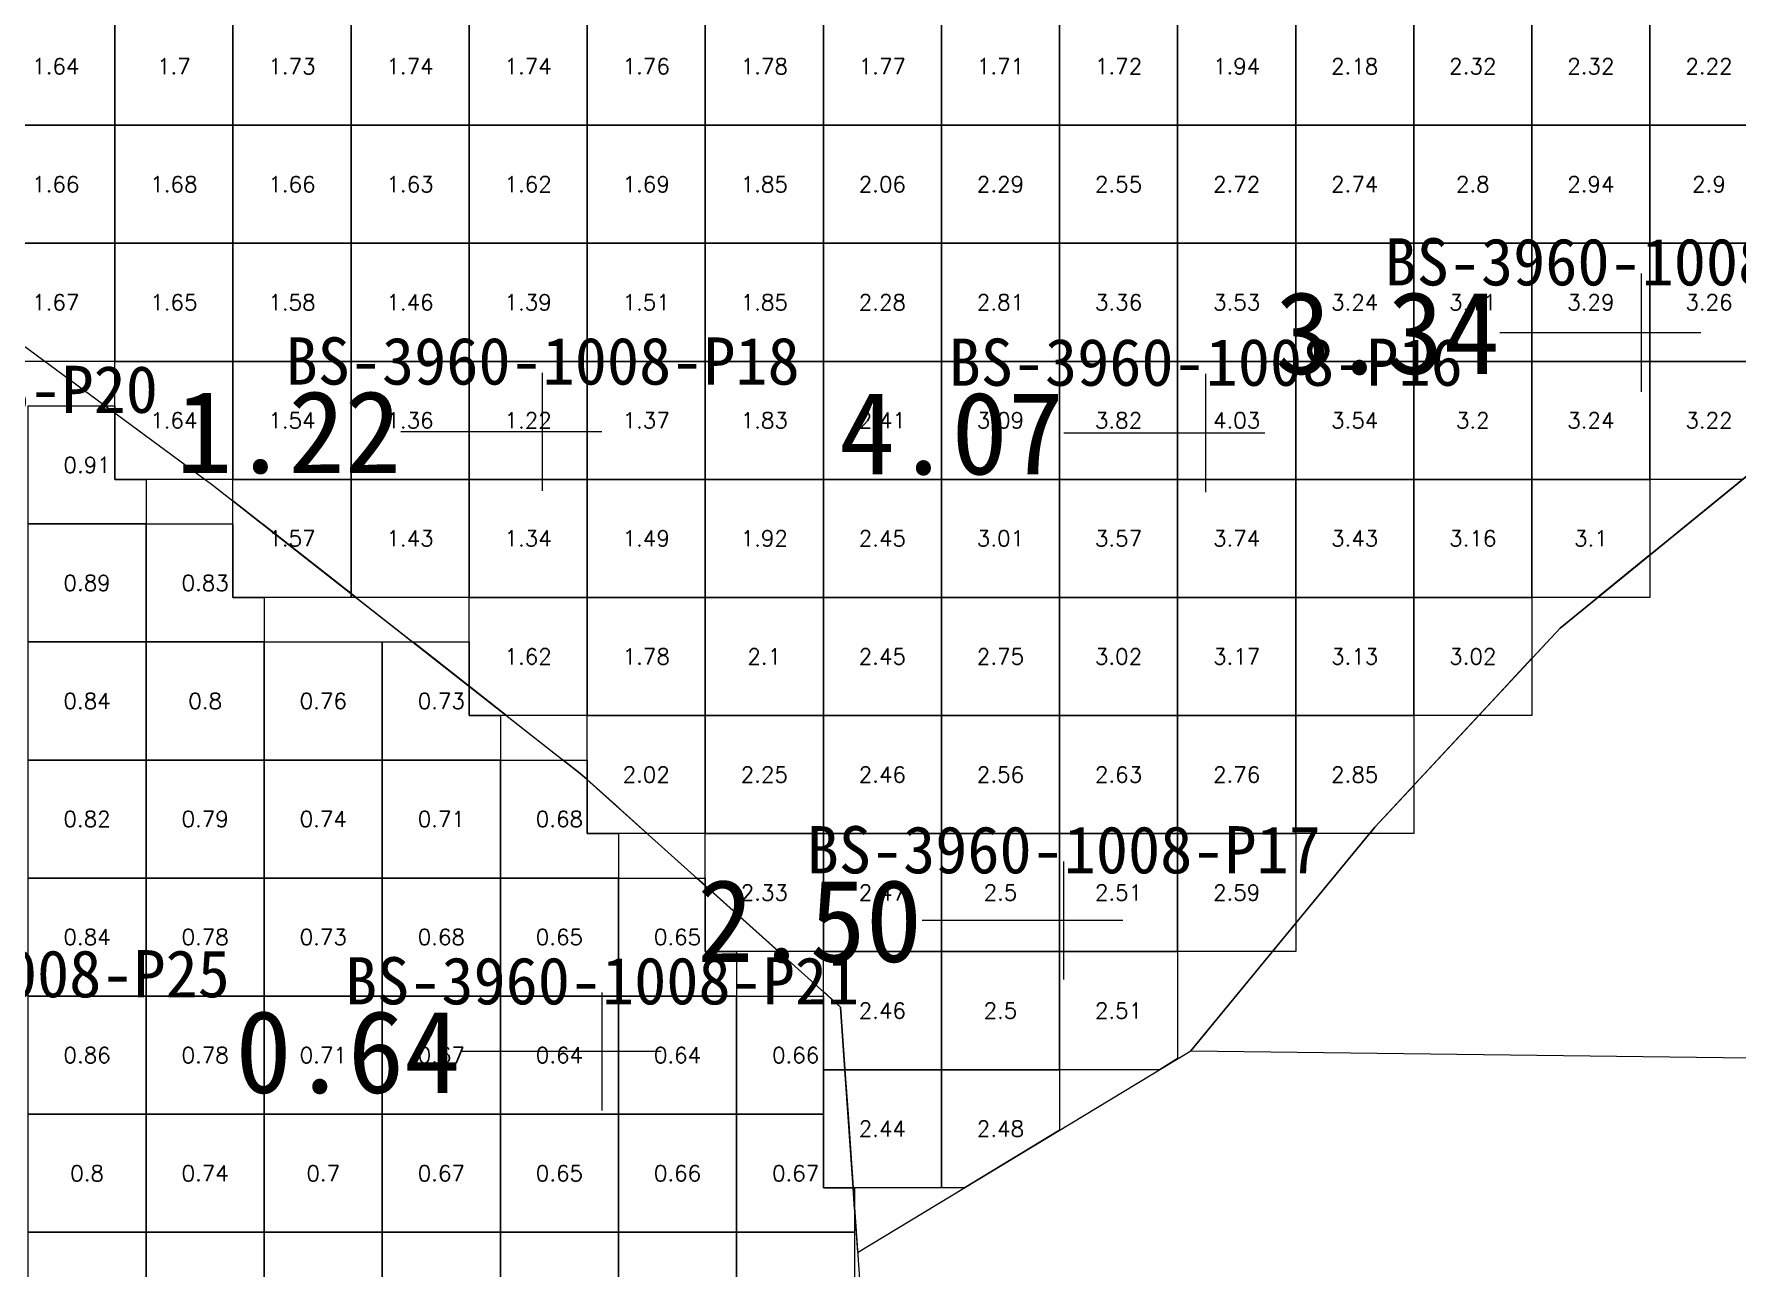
# Model space of a CAD drawing. Header units: inches. Extents: x 469883 to 470005, y 4349687 to 4349765.
# Drawn here: x 469936.66 to 469951.09, y 4349733.15 to 4349743.6 of the extents above; entities that cross this region are included whole.
import ezdxf
from ezdxf.enums import TextEntityAlignment as Align

# ---------------------------------------------------------------- set-up
doc = ezdxf.new("R2010")
doc.units = ezdxf.units.IN
doc.header["$MEASUREMENT"] = 0
for name, color, linetype, lineweight in [('点', 7, 'Continuous', 0), ('爆区方格网', 7, 'Continuous', 0), ('线条', 7, 'Continuous', 0), ('钻孔', 7, 'Continuous', 0)]:
    doc.layers.add(name, color=color, linetype=linetype, lineweight=lineweight)
doc.styles.add('3dmine_textStyle_1', font='txt.shx', dxfattribs={"height": 1, "bigfont": 'gbcbig.shx'})
doc.styles.add('3dmine_textStyle_2', font='simsunb.ttf', dxfattribs={"height": 1})

msp = doc.modelspace()

# ---------------------------------------------------------------- hatches: boundary and pattern name
at = {"layer": '钻孔', "linetype": 'Continuous', "lineweight": 0, "true_color": 0xff80ff, "extrusion": (0, 1, 0)}
for points in [[(-469951.279, 3950), (-469950.279, 3950), (-469950.279, 3961), (-469951.279, 3961)], [(-469947.587, 3950), (-469946.587, 3950), (-469946.587, 3961), (-469947.587, 3961)]]:
    msp.add_hatch(color=211, dxfattribs=at).paths.add_polyline_path(points, flags=0)
at = {"layer": '钻孔', "linetype": 'Continuous', "lineweight": 0, "true_color": 0x0000ff, "extrusion": (0, 1, 0)}
msp.add_hatch(color=5, dxfattribs=at).paths.add_polyline_path([(-469941.972, 3950), (-469940.972, 3950), (-469940.972, 3961), (-469941.972, 3961)], flags=0)
at = {"layer": '钻孔', "linetype": 'Continuous', "lineweight": 0, "true_color": 0xff0000, "extrusion": (0, 1, 0)}
msp.add_hatch(color=1, dxfattribs=at).paths.add_polyline_path([(-469946.385, 3950), (-469945.385, 3950), (-469945.385, 3961), (-469946.385, 3961)], flags=0)
at = {"layer": '钻孔', "linetype": 'Continuous', "lineweight": 0, "true_color": 0x00ffff, "extrusion": (0, 1, 0)}
for points in [[(-469937.146, 3950), (-469936.146, 3950), (-469936.146, 3961), (-469937.146, 3961)], [(-469942.475, 3950), (-469941.475, 3950), (-469941.475, 3961), (-469942.475, 3961)]]:
    msp.add_hatch(color=4, dxfattribs=at).paths.add_polyline_path(points, flags=0)

# ---------------------------------------------------------------- linework, layer by layer
at = {"color": 1, "linetype": 'Continuous', "lineweight": 0, "true_color": 0xff0000, "elevation": 2972.708}
msp.add_lwpolyline([(469952.467, 4349740.912), (469954.621, 4349743.373), (469953.291, 4349745.404), (469950.7, 4349748.17), (469947.409, 4349750.585), (469944.818, 4349753.387), (469942.087, 4349750.585), (469939.951, 4349747.995), (469934.244, 4349747.435), (469930.533, 4349744.038), (469935.185, 4349741.985), (469938.179, 4349739.779), (469941.291, 4349737.337), (469943.494, 4349735.358), (469943.639, 4349733.278), (469946.461, 4349734.988), (469948.02, 4349736.881), (469949.588, 4349738.568), (469952.467, 4349740.912)], dxfattribs=at)
at = {"color": 7, "linetype": 'Continuous', "lineweight": 0, "elevation": 2972.714}
msp.add_lwpolyline([(469946.461, 4349734.988), (469952.096, 4349734.915), (469955.298, 4349738.354), (469959.298, 4349742.659), (469960.418, 4349743.865), (469964.298, 4349745.795), (469964.697, 4349745.993), (469965.31, 4349746.298), (469960.7, 4349749.8), (469954.621, 4349743.373), (469952.467, 4349740.912), (469951.027, 4349739.74), (469949.588, 4349738.568), (469948.804, 4349737.725), (469948.02, 4349736.881), (469947.24, 4349735.935), (469946.461, 4349734.988), (469946.461, 4349734.988)], dxfattribs=at)
at = {"color": 4, "linetype": 'Continuous', "lineweight": 0, "true_color": 0x00ffff, "elevation": 1981.806}
msp.add_lwpolyline([(469920.345, 4349732.202), (469931.026, 4349732.621), (469932.336, 4349735.337), (469931.904, 4349740.189), (469930.533, 4349744.038), (469935.185, 4349741.985), (469938.179, 4349739.779), (469939.735, 4349738.558), (469941.291, 4349737.337), (469942.392, 4349736.348), (469943.494, 4349735.358), (469943.785, 4349731.198), (469944.115, 4349729.015), (469937.297, 4349720.036), (469934.883, 4349721.793), (469931.89, 4349722.618), (469929.472, 4349719.374), (469926.45, 4349717.862)], dxfattribs=at)
at = {"layer": '点', "color": 138, "linetype": 'Continuous', "lineweight": 0, "true_color": 0x004c4c, "elevation": 3961}
for points in [[(469950.279, 4349740.57), (469950.279, 4349741.57)], [(469950.779, 4349741.07), (469949.779, 4349741.07)], [(469940.972, 4349739.73), (469940.972, 4349740.73)], [(469946.587, 4349739.72), (469946.587, 4349740.72)], [(469941.472, 4349740.23), (469940.472, 4349740.23)], [(469947.087, 4349740.22), (469946.087, 4349740.22)], [(469945.385, 4349735.59), (469945.385, 4349736.59)], [(469945.885, 4349736.09), (469944.885, 4349736.09)], [(469941.475, 4349734.48), (469941.475, 4349735.48)], [(469941.975, 4349734.98), (469940.975, 4349734.98)]]:
    msp.add_lwpolyline(points, dxfattribs=at)
at = {"layer": '爆区方格网', "color": 1, "linetype": 'Continuous', "lineweight": 0, "true_color": 0xff0000, "elevation": 3961}
for points in [[(469937.349, 4349742.827), (469936.349, 4349742.827), (469936.349, 4349743.827), (469937.349, 4349743.827), (469937.349, 4349742.827)], [(469938.349, 4349742.827), (469937.349, 4349742.827), (469937.349, 4349743.827), (469938.349, 4349743.827), (469938.349, 4349742.827)], [(469939.349, 4349742.827), (469938.349, 4349742.827), (469938.349, 4349743.827), (469939.349, 4349743.827), (469939.349, 4349742.827)], [(469940.349, 4349742.827), (469939.349, 4349742.827), (469939.349, 4349743.827), (469940.349, 4349743.827), (469940.349, 4349742.827)], [(469941.349, 4349742.827), (469940.349, 4349742.827), (469940.349, 4349743.827), (469941.349, 4349743.827), (469941.349, 4349742.827)], [(469942.349, 4349742.827), (469941.349, 4349742.827), (469941.349, 4349743.827), (469942.349, 4349743.827), (469942.349, 4349742.827)], [(469943.349, 4349742.827), (469942.349, 4349742.827), (469942.349, 4349743.827), (469943.349, 4349743.827), (469943.349, 4349742.827)], [(469944.349, 4349742.827), (469943.349, 4349742.827), (469943.349, 4349743.827), (469944.349, 4349743.827), (469944.349, 4349742.827)], [(469945.349, 4349742.827), (469944.349, 4349742.827), (469944.349, 4349743.827), (469945.349, 4349743.827), (469945.349, 4349742.827)], [(469946.349, 4349742.827), (469945.349, 4349742.827), (469945.349, 4349743.827), (469946.349, 4349743.827), (469946.349, 4349742.827)], [(469947.349, 4349742.827), (469946.349, 4349742.827), (469946.349, 4349743.827), (469947.349, 4349743.827), (469947.349, 4349742.827)], [(469948.349, 4349742.827), (469947.349, 4349742.827), (469947.349, 4349743.827), (469948.349, 4349743.827), (469948.349, 4349742.827)], [(469949.349, 4349742.827), (469948.349, 4349742.827), (469948.349, 4349743.827), (469949.349, 4349743.827), (469949.349, 4349742.827)], [(469950.349, 4349742.827), (469949.349, 4349742.827), (469949.349, 4349743.827), (469950.349, 4349743.827), (469950.349, 4349742.827)], [(469951.349, 4349742.827), (469950.349, 4349742.827), (469950.349, 4349743.827), (469951.349, 4349743.827), (469951.349, 4349742.827)], [(469937.349, 4349741.827), (469936.349, 4349741.827), (469936.349, 4349742.827), (469937.349, 4349742.827), (469937.349, 4349741.827)], [(469938.349, 4349741.827), (469937.349, 4349741.827), (469937.349, 4349742.827), (469938.349, 4349742.827), (469938.349, 4349741.827)], [(469939.349, 4349741.827), (469938.349, 4349741.827), (469938.349, 4349742.827), (469939.349, 4349742.827), (469939.349, 4349741.827)], [(469940.349, 4349741.827), (469939.349, 4349741.827), (469939.349, 4349742.827), (469940.349, 4349742.827), (469940.349, 4349741.827)], [(469941.349, 4349741.827), (469940.349, 4349741.827), (469940.349, 4349742.827), (469941.349, 4349742.827), (469941.349, 4349741.827)], [(469942.349, 4349741.827), (469941.349, 4349741.827), (469941.349, 4349742.827), (469942.349, 4349742.827), (469942.349, 4349741.827)], [(469943.349, 4349741.827), (469942.349, 4349741.827), (469942.349, 4349742.827), (469943.349, 4349742.827), (469943.349, 4349741.827)], [(469944.349, 4349741.827), (469943.349, 4349741.827), (469943.349, 4349742.827), (469944.349, 4349742.827), (469944.349, 4349741.827)], [(469945.349, 4349741.827), (469944.349, 4349741.827), (469944.349, 4349742.827), (469945.349, 4349742.827), (469945.349, 4349741.827)], [(469946.349, 4349741.827), (469945.349, 4349741.827), (469945.349, 4349742.827), (469946.349, 4349742.827), (469946.349, 4349741.827)], [(469947.349, 4349741.827), (469946.349, 4349741.827), (469946.349, 4349742.827), (469947.349, 4349742.827), (469947.349, 4349741.827)], [(469948.349, 4349741.827), (469947.349, 4349741.827), (469947.349, 4349742.827), (469948.349, 4349742.827), (469948.349, 4349741.827)], [(469949.349, 4349741.827), (469948.349, 4349741.827), (469948.349, 4349742.827), (469949.349, 4349742.827), (469949.349, 4349741.827)], [(469950.349, 4349741.827), (469949.349, 4349741.827), (469949.349, 4349742.827), (469950.349, 4349742.827), (469950.349, 4349741.827)], [(469951.349, 4349741.827), (469950.349, 4349741.827), (469950.349, 4349742.827), (469951.349, 4349742.827), (469951.349, 4349741.827)], [(469937.349, 4349740.827), (469936.349, 4349740.827), (469936.349, 4349741.827), (469937.349, 4349741.827), (469937.349, 4349740.827)], [(469938.349, 4349740.827), (469937.349, 4349740.827), (469937.349, 4349741.827), (469938.349, 4349741.827), (469938.349, 4349740.827)], [(469939.349, 4349740.827), (469938.349, 4349740.827), (469938.349, 4349741.827), (469939.349, 4349741.827), (469939.349, 4349740.827)], [(469940.349, 4349740.827), (469939.349, 4349740.827), (469939.349, 4349741.827), (469940.349, 4349741.827), (469940.349, 4349740.827)], [(469941.349, 4349740.827), (469940.349, 4349740.827), (469940.349, 4349741.827), (469941.349, 4349741.827), (469941.349, 4349740.827)], [(469942.349, 4349740.827), (469941.349, 4349740.827), (469941.349, 4349741.827), (469942.349, 4349741.827), (469942.349, 4349740.827)], [(469943.349, 4349740.827), (469942.349, 4349740.827), (469942.349, 4349741.827), (469943.349, 4349741.827), (469943.349, 4349740.827)], [(469944.349, 4349740.827), (469943.349, 4349740.827), (469943.349, 4349741.827), (469944.349, 4349741.827), (469944.349, 4349740.827)], [(469945.349, 4349740.827), (469944.349, 4349740.827), (469944.349, 4349741.827), (469945.349, 4349741.827), (469945.349, 4349740.827)], [(469946.349, 4349740.827), (469945.349, 4349740.827), (469945.349, 4349741.827), (469946.349, 4349741.827), (469946.349, 4349740.827)], [(469947.349, 4349740.827), (469946.349, 4349740.827), (469946.349, 4349741.827), (469947.349, 4349741.827), (469947.349, 4349740.827)], [(469948.349, 4349740.827), (469947.349, 4349740.827), (469947.349, 4349741.827), (469948.349, 4349741.827), (469948.349, 4349740.827)], [(469949.349, 4349740.827), (469948.349, 4349740.827), (469948.349, 4349741.827), (469949.349, 4349741.827), (469949.349, 4349740.827)], [(469950.349, 4349740.827), (469949.349, 4349740.827), (469949.349, 4349741.827), (469950.349, 4349741.827), (469950.349, 4349740.827)], [(469951.349, 4349740.827), (469950.349, 4349740.827), (469950.349, 4349741.827), (469951.349, 4349741.827), (469951.349, 4349740.827)], [(469938.349, 4349739.827), (469937.349, 4349739.827), (469937.349, 4349740.827), (469938.349, 4349740.827), (469938.349, 4349739.827)], [(469939.349, 4349739.827), (469938.349, 4349739.827), (469938.349, 4349740.827), (469939.349, 4349740.827), (469939.349, 4349739.827)], [(469940.349, 4349739.827), (469939.349, 4349739.827), (469939.349, 4349740.827), (469940.349, 4349740.827), (469940.349, 4349739.827)], [(469941.349, 4349739.827), (469940.349, 4349739.827), (469940.349, 4349740.827), (469941.349, 4349740.827), (469941.349, 4349739.827)], [(469942.349, 4349739.827), (469941.349, 4349739.827), (469941.349, 4349740.827), (469942.349, 4349740.827), (469942.349, 4349739.827)], [(469943.349, 4349739.827), (469942.349, 4349739.827), (469942.349, 4349740.827), (469943.349, 4349740.827), (469943.349, 4349739.827)], [(469944.349, 4349739.827), (469943.349, 4349739.827), (469943.349, 4349740.827), (469944.349, 4349740.827), (469944.349, 4349739.827)], [(469945.349, 4349739.827), (469944.349, 4349739.827), (469944.349, 4349740.827), (469945.349, 4349740.827), (469945.349, 4349739.827)], [(469946.349, 4349739.827), (469945.349, 4349739.827), (469945.349, 4349740.827), (469946.349, 4349740.827), (469946.349, 4349739.827)], [(469947.349, 4349739.827), (469946.349, 4349739.827), (469946.349, 4349740.827), (469947.349, 4349740.827), (469947.349, 4349739.827)], [(469948.349, 4349739.827), (469947.349, 4349739.827), (469947.349, 4349740.827), (469948.349, 4349740.827), (469948.349, 4349739.827)], [(469949.349, 4349739.827), (469948.349, 4349739.827), (469948.349, 4349740.827), (469949.349, 4349740.827), (469949.349, 4349739.827)], [(469950.349, 4349739.827), (469949.349, 4349739.827), (469949.349, 4349740.827), (469950.349, 4349740.827), (469950.349, 4349739.827)], [(469951.349, 4349740.002), (469951.134, 4349739.827), (469950.349, 4349739.827), (469950.349, 4349740.827), (469951.349, 4349740.827), (469951.349, 4349740.002)], [(469939.349, 4349738.861), (469938.604, 4349739.446), (469938.61, 4349739.441), (469938.598, 4349739.45), (469938.598, 4349739.45), (469938.614, 4349739.438), (469938.61, 4349739.441), (469939.349, 4349738.861), (469939.349, 4349738.827), (469938.349, 4349738.827), (469938.349, 4349739.646), (469938.598, 4349739.45), (469938.598, 4349739.45), (469938.604, 4349739.446), (469938.598, 4349739.45), (469938.598, 4349739.45), (469938.349, 4349739.646), (469938.349, 4349739.827), (469939.349, 4349739.827), (469939.349, 4349738.861)], [(469940.349, 4349738.827), (469939.392, 4349738.827), (469939.349, 4349738.861), (469939.349, 4349739.827), (469940.349, 4349739.827), (469940.349, 4349738.827)], [(469941.349, 4349738.827), (469940.349, 4349738.827), (469940.349, 4349739.827), (469941.349, 4349739.827), (469941.349, 4349738.827)], [(469942.349, 4349738.827), (469941.349, 4349738.827), (469941.349, 4349739.827), (469942.349, 4349739.827), (469942.349, 4349738.827)], [(469943.349, 4349738.827), (469942.349, 4349738.827), (469942.349, 4349739.827), (469943.349, 4349739.827), (469943.349, 4349738.827)], [(469944.349, 4349738.827), (469943.349, 4349738.827), (469943.349, 4349739.827), (469944.349, 4349739.827), (469944.349, 4349738.827)], [(469945.349, 4349738.827), (469944.349, 4349738.827), (469944.349, 4349739.827), (469945.349, 4349739.827), (469945.349, 4349738.827)], [(469946.349, 4349738.827), (469945.349, 4349738.827), (469945.349, 4349739.827), (469946.349, 4349739.827), (469946.349, 4349738.827)], [(469947.349, 4349738.827), (469946.349, 4349738.827), (469946.349, 4349739.827), (469947.349, 4349739.827), (469947.349, 4349738.827)], [(469948.349, 4349738.827), (469947.349, 4349738.827), (469947.349, 4349739.827), (469948.349, 4349739.827), (469948.349, 4349738.827)], [(469949.349, 4349738.827), (469948.349, 4349738.827), (469948.349, 4349739.827), (469949.349, 4349739.827), (469949.349, 4349738.827)], [(469950.349, 4349739.188), (469949.906, 4349738.827), (469949.349, 4349738.827), (469949.349, 4349739.827), (469950.349, 4349739.827), (469950.349, 4349739.188)], [(469950.349, 4349738.827), (469949.906, 4349738.827), (469950.349, 4349739.188), (469950.349, 4349738.827)], [(469941.349, 4349737.827), (469940.666, 4349737.827), (469940.614, 4349737.868), (469940.614, 4349737.868), (469940.349, 4349738.076), (469940.349, 4349738.076), (469940.614, 4349737.868), (469940.614, 4349737.868), (469940.349, 4349738.076), (469940.349, 4349738.45), (469940.349, 4349738.827), (469941.349, 4349738.827), (469941.349, 4349737.827)], [(469942.349, 4349737.827), (469941.349, 4349737.827), (469941.349, 4349738.827), (469942.349, 4349738.827), (469942.349, 4349737.827)], [(469943.349, 4349737.827), (469942.349, 4349737.827), (469942.349, 4349738.827), (469943.349, 4349738.827), (469943.349, 4349737.827)], [(469944.349, 4349737.827), (469943.349, 4349737.827), (469943.349, 4349738.827), (469944.349, 4349738.827), (469944.349, 4349737.827)], [(469945.349, 4349737.827), (469944.349, 4349737.827), (469944.349, 4349738.827), (469945.349, 4349738.827), (469945.349, 4349737.827)], [(469946.349, 4349737.827), (469945.349, 4349737.827), (469945.349, 4349738.827), (469946.349, 4349738.827), (469946.349, 4349737.827)], [(469947.349, 4349737.827), (469946.349, 4349737.827), (469946.349, 4349738.827), (469947.349, 4349738.827), (469947.349, 4349737.827)], [(469948.349, 4349737.827), (469947.349, 4349737.827), (469947.349, 4349738.827), (469948.349, 4349738.827), (469948.349, 4349737.827)], [(469949.349, 4349738.312), (469948.899, 4349737.827), (469948.349, 4349737.827), (469948.349, 4349738.827), (469949.349, 4349738.827), (469949.349, 4349738.312)], [(469949.349, 4349737.827), (469948.899, 4349737.827), (469949.349, 4349738.312), (469949.349, 4349737.827)], [(469940.614, 4349737.868), (469940.614, 4349737.868), (469940.666, 4349737.827), (469940.349, 4349737.827), (469940.349, 4349738.076), (469940.614, 4349737.868)], [(469942.349, 4349736.827), (469941.858, 4349736.827), (469941.349, 4349737.284), (469941.349, 4349737.284), (469941.349, 4349737.45), (469941.349, 4349737.827), (469942.349, 4349737.827), (469942.349, 4349736.827)], [(469943.349, 4349736.827), (469942.349, 4349736.827), (469942.349, 4349737.827), (469943.349, 4349737.827), (469943.349, 4349736.827)], [(469944.349, 4349736.827), (469943.349, 4349736.827), (469943.349, 4349737.827), (469944.349, 4349737.827), (469944.349, 4349736.827)], [(469945.349, 4349736.827), (469944.349, 4349736.827), (469944.349, 4349737.827), (469945.349, 4349737.827), (469945.349, 4349736.827)], [(469946.349, 4349736.827), (469945.349, 4349736.827), (469945.349, 4349737.827), (469946.349, 4349737.827), (469946.349, 4349736.827)], [(469947.349, 4349736.827), (469946.349, 4349736.827), (469946.349, 4349737.827), (469947.349, 4349737.827), (469947.349, 4349736.827)], [(469948.349, 4349737.235), (469948.02, 4349736.881), (469948.349, 4349737.235), (469948.349, 4349736.827), (469947.976, 4349736.827), (469948.02, 4349736.881), (469948.02, 4349736.881), (469948.02, 4349736.881), (469947.976, 4349736.827), (469947.349, 4349736.827), (469947.349, 4349737.827), (469948.349, 4349737.827), (469948.349, 4349737.235)], [(469941.858, 4349736.827), (469941.349, 4349736.827), (469941.349, 4349737.284), (469941.858, 4349736.827)], [(469943.349, 4349735.827), (469942.972, 4349735.827), (469942.614, 4349736.149), (469942.614, 4349736.149), (469942.392, 4349736.348), (469942.392, 4349736.348), (469942.392, 4349736.348), (469942.614, 4349736.149), (469942.614, 4349736.149), (469942.972, 4349735.827), (469942.349, 4349735.827), (469942.349, 4349736.386), (469942.392, 4349736.348), (469942.349, 4349736.386), (469942.422, 4349736.321), (469942.349, 4349736.386), (469942.349, 4349736.45), (469942.349, 4349736.827), (469943.349, 4349736.827), (469943.349, 4349735.827)], [(469944.349, 4349735.827), (469943.349, 4349735.827), (469943.349, 4349736.827), (469944.349, 4349736.827), (469944.349, 4349735.827)], [(469945.349, 4349735.827), (469944.349, 4349735.827), (469944.349, 4349736.827), (469945.349, 4349736.827), (469945.349, 4349735.827)], [(469946.349, 4349735.827), (469945.349, 4349735.827), (469945.349, 4349736.827), (469946.349, 4349736.827), (469946.349, 4349735.827)], [(469947.349, 4349736.067), (469947.24, 4349735.935), (469947.152, 4349735.827), (469946.349, 4349735.827), (469946.349, 4349736.827), (469947.349, 4349736.827), (469947.349, 4349736.067)], [(469942.422, 4349736.321), (469942.614, 4349736.149), (469942.614, 4349736.149), (469942.422, 4349736.321)], [(469947.349, 4349735.827), (469947.152, 4349735.827), (469947.349, 4349736.067), (469947.349, 4349735.827)], [(469944.349, 4349734.827), (469943.531, 4349734.827), (469943.494, 4349735.358), (469943.494, 4349735.358), (469943.494, 4349735.358), (469943.531, 4349734.827), (469943.349, 4349734.827), (469943.349, 4349735.489), (469943.494, 4349735.358), (469943.349, 4349735.489), (469943.349, 4349735.827), (469944.349, 4349735.827), (469944.349, 4349734.827)], [(469945.349, 4349734.827), (469944.349, 4349734.827), (469944.349, 4349735.827), (469945.349, 4349735.827), (469945.349, 4349734.827)], [(469946.349, 4349734.921), (469946.195, 4349734.827), (469945.349, 4349734.827), (469945.349, 4349735.827), (469946.349, 4349735.827), (469946.349, 4349734.921)], [(469943.595, 4349733.914), (469943.558, 4349734.45), (469943.601, 4349733.827), (469943.349, 4349733.827), (469943.349, 4349734.45), (469943.349, 4349734.827), (469943.531, 4349734.827), (469943.595, 4349733.914)], [(469944.349, 4349733.827), (469943.601, 4349733.827), (469943.531, 4349734.827), (469944.349, 4349734.827), (469944.349, 4349733.827)], [(469945.349, 4349734.315), (469944.545, 4349733.827), (469944.349, 4349733.827), (469944.349, 4349734.827), (469945.349, 4349734.827), (469945.349, 4349734.315)], [(469943.601, 4349733.827), (469943.601, 4349733.827), (469943.595, 4349733.914), (469943.601, 4349733.827)]]:
    msp.add_lwpolyline(points, dxfattribs=at)
at = {"layer": '爆区方格网', "color": 4, "linetype": 'Continuous', "lineweight": 0, "true_color": 0x00ffff, "elevation": 3962.29}
for points in [[(469937.349, 4349739.827), (469937.614, 4349739.827), (469937.614, 4349739.45), (469936.614, 4349739.45), (469936.614, 4349740.45), (469937.349, 4349740.45), (469937.349, 4349739.827)], [(469937.614, 4349738.45), (469936.614, 4349738.45), (469936.614, 4349739.45), (469937.614, 4349739.45), (469937.614, 4349738.45)], [(469938.349, 4349738.827), (469938.614, 4349738.827), (469938.614, 4349738.45), (469937.614, 4349738.45), (469937.614, 4349739.45), (469938.349, 4349739.45), (469938.349, 4349738.827)], [(469938.614, 4349739.438), (469938.614, 4349739.438), (469938.598, 4349739.45), (469938.598, 4349739.45), (469938.614, 4349739.438)], [(469937.614, 4349737.45), (469936.614, 4349737.45), (469936.614, 4349738.45), (469937.614, 4349738.45), (469937.614, 4349737.45)], [(469938.614, 4349737.45), (469937.614, 4349737.45), (469937.614, 4349738.45), (469938.614, 4349738.45), (469938.614, 4349737.45)], [(469939.614, 4349737.45), (469938.614, 4349737.45), (469938.614, 4349738.45), (469939.614, 4349738.45), (469939.614, 4349737.45)], [(469940.349, 4349738.076), (469940.349, 4349738.076), (469940.614, 4349737.868), (469940.614, 4349737.868), (469940.349, 4349738.076), (469940.349, 4349737.827), (469940.614, 4349737.827), (469940.614, 4349737.45), (469939.614, 4349737.45), (469939.614, 4349738.45), (469939.872, 4349738.45), (469940.349, 4349738.076)], [(469940.349, 4349738.076), (469939.872, 4349738.45), (469940.349, 4349738.45), (469940.349, 4349738.076)], [(469937.614, 4349736.45), (469936.614, 4349736.45), (469936.614, 4349737.45), (469937.614, 4349737.45), (469937.614, 4349736.45)], [(469938.614, 4349736.45), (469937.614, 4349736.45), (469937.614, 4349737.45), (469938.614, 4349737.45), (469938.614, 4349736.45)], [(469939.614, 4349736.45), (469938.614, 4349736.45), (469938.614, 4349737.45), (469939.614, 4349737.45), (469939.614, 4349736.45)], [(469940.614, 4349736.45), (469939.614, 4349736.45), (469939.614, 4349737.45), (469940.614, 4349737.45), (469940.614, 4349736.45)], [(469941.291, 4349737.337), (469941.349, 4349737.284), (469941.349, 4349737.284), (469941.614, 4349737.047), (469941.614, 4349737.047), (469941.349, 4349737.284), (469941.349, 4349736.827), (469941.614, 4349736.827), (469941.614, 4349736.45), (469940.614, 4349736.45), (469940.614, 4349737.45), (469941.146, 4349737.45), (469941.291, 4349737.337)], [(469941.349, 4349737.284), (469941.291, 4349737.337), (469941.146, 4349737.45), (469941.349, 4349737.45), (469941.349, 4349737.284)], [(469937.614, 4349735.45), (469936.614, 4349735.45), (469936.614, 4349736.45), (469937.614, 4349736.45), (469937.614, 4349735.45)], [(469938.614, 4349735.45), (469937.614, 4349735.45), (469937.614, 4349736.45), (469938.614, 4349736.45), (469938.614, 4349735.45)], [(469939.614, 4349735.45), (469938.614, 4349735.45), (469938.614, 4349736.45), (469939.614, 4349736.45), (469939.614, 4349735.45)], [(469940.614, 4349735.45), (469939.614, 4349735.45), (469939.614, 4349736.45), (469940.614, 4349736.45), (469940.614, 4349735.45)], [(469941.614, 4349735.45), (469940.614, 4349735.45), (469940.614, 4349736.45), (469941.614, 4349736.45), (469941.614, 4349735.45)], [(469942.349, 4349736.386), (469942.349, 4349736.386), (469942.614, 4349736.149), (469942.614, 4349736.149), (469942.392, 4349736.348), (469942.349, 4349736.386), (469942.349, 4349735.827), (469942.614, 4349735.827), (469942.614, 4349735.45), (469941.614, 4349735.45), (469941.614, 4349736.45), (469942.278, 4349736.45), (469942.349, 4349736.386)], [(469942.349, 4349736.386), (469942.278, 4349736.45), (469942.349, 4349736.45), (469942.349, 4349736.386)], [(469937.614, 4349734.45), (469936.614, 4349734.45), (469936.614, 4349735.45), (469937.614, 4349735.45), (469937.614, 4349734.45)], [(469938.614, 4349734.45), (469937.614, 4349734.45), (469937.614, 4349735.45), (469938.614, 4349735.45), (469938.614, 4349734.45)], [(469939.614, 4349734.45), (469938.614, 4349734.45), (469938.614, 4349735.45), (469939.614, 4349735.45), (469939.614, 4349734.45)], [(469940.614, 4349734.45), (469939.614, 4349734.45), (469939.614, 4349735.45), (469940.614, 4349735.45), (469940.614, 4349734.45)], [(469941.614, 4349734.45), (469940.614, 4349734.45), (469940.614, 4349735.45), (469941.614, 4349735.45), (469941.614, 4349734.45)], [(469942.614, 4349734.45), (469941.614, 4349734.45), (469941.614, 4349735.45), (469942.614, 4349735.45), (469942.614, 4349734.45)], [(469943.349, 4349734.827), (469943.349, 4349734.45), (469942.614, 4349734.45), (469942.614, 4349735.45), (469943.349, 4349735.45), (469943.349, 4349734.827)], [(469943.494, 4349735.358), (469943.392, 4349735.45), (469943.392, 4349735.45), (469943.494, 4349735.358)], [(469943.494, 4349735.358), (469943.494, 4349735.358), (469943.494, 4349735.358), (469943.494, 4349735.358), (469943.494, 4349735.358), (469943.392, 4349735.45), (469943.392, 4349735.45), (469943.494, 4349735.358)], [(469943.494, 4349735.358), (469943.531, 4349734.827), (469943.494, 4349735.358), (469943.531, 4349734.827), (469943.494, 4349735.358), (469943.494, 4349735.358), (469943.494, 4349735.358)], [(469943.558, 4349734.45), (469943.558, 4349734.45), (469943.531, 4349734.827), (469943.558, 4349734.45)], [(469937.614, 4349733.45), (469936.614, 4349733.45), (469936.614, 4349734.45), (469937.614, 4349734.45), (469937.614, 4349733.45)], [(469938.614, 4349733.45), (469937.614, 4349733.45), (469937.614, 4349734.45), (469938.614, 4349734.45), (469938.614, 4349733.45)], [(469939.614, 4349733.45), (469938.614, 4349733.45), (469938.614, 4349734.45), (469939.614, 4349734.45), (469939.614, 4349733.45)], [(469940.614, 4349733.45), (469939.614, 4349733.45), (469939.614, 4349734.45), (469940.614, 4349734.45), (469940.614, 4349733.45)], [(469941.614, 4349733.45), (469940.614, 4349733.45), (469940.614, 4349734.45), (469941.614, 4349734.45), (469941.614, 4349733.45)], [(469942.614, 4349733.45), (469941.614, 4349733.45), (469941.614, 4349734.45), (469942.614, 4349734.45), (469942.614, 4349733.45)], [(469943.614, 4349733.643), (469943.614, 4349733.45), (469942.614, 4349733.45), (469942.614, 4349734.45), (469943.349, 4349734.45), (469943.349, 4349733.827), (469943.601, 4349733.827), (469943.558, 4349734.45), (469943.558, 4349734.45), (469943.614, 4349733.643)], [(469943.601, 4349733.827), (469943.614, 4349733.827), (469943.614, 4349733.643), (469943.601, 4349733.827), (469943.558, 4349734.45), (469943.601, 4349733.827)], [(469937.614, 4349732.45), (469936.614, 4349732.45), (469936.614, 4349733.45), (469937.614, 4349733.45), (469937.614, 4349732.45)], [(469938.614, 4349732.45), (469937.614, 4349732.45), (469937.614, 4349733.45), (469938.614, 4349733.45), (469938.614, 4349732.45)], [(469939.614, 4349732.45), (469938.614, 4349732.45), (469938.614, 4349733.45), (469939.614, 4349733.45), (469939.614, 4349732.45)], [(469940.614, 4349732.45), (469939.614, 4349732.45), (469939.614, 4349733.45), (469940.614, 4349733.45), (469940.614, 4349732.45)], [(469941.614, 4349732.45), (469940.614, 4349732.45), (469940.614, 4349733.45), (469941.614, 4349733.45), (469941.614, 4349732.45)], [(469942.614, 4349732.45), (469941.614, 4349732.45), (469941.614, 4349733.45), (469942.614, 4349733.45), (469942.614, 4349732.45)], [(469943.614, 4349732.45), (469942.614, 4349732.45), (469942.614, 4349733.45), (469943.614, 4349733.45), (469943.614, 4349732.45)]]:
    msp.add_lwpolyline(points, dxfattribs=at)
at = {"layer": '爆区方格网', "color": 5, "linetype": 'Continuous', "lineweight": 0, "true_color": 0x0000ff, "elevation": 3961}
msp.add_lwpolyline([(469939.392, 4349738.827), (469939.349, 4349738.827), (469939.349, 4349738.861), (469939.392, 4349738.827)], dxfattribs=at)
at = {"layer": '线条', "color": 138, "linetype": 'Continuous', "lineweight": 0, "true_color": 0x004c4c, "elevation": 3961}
for points in [[(469950.279, 4349741.07), (469950.279, 4349741.07), (469950.279, 4349741.07)], [(469940.972, 4349740.23), (469940.972, 4349740.23), (469940.972, 4349740.23)], [(469946.587, 4349740.22), (469946.587, 4349740.22), (469946.587, 4349740.22)], [(469945.385, 4349736.09), (469945.385, 4349736.09), (469945.385, 4349736.09)], [(469941.475, 4349734.98), (469941.475, 4349734.98), (469941.475, 4349734.98)]]:
    msp.add_lwpolyline(points, dxfattribs=at)
at = {"layer": '钻孔', "color": 211, "linetype": 'Continuous', "lineweight": 0, "true_color": 0xff80ff}
for points, elevation in [([(469950.279, 4349741.07), (469949.079, 4349741.07)], 3961), ([(469950.279, 4349741.07), (469949.079, 4349741.07)], 3950), ([(469946.587, 4349740.22), (469945.387, 4349740.22)], 3961), ([(469946.587, 4349740.22), (469945.387, 4349740.22)], 3950)]:
    msp.add_lwpolyline(points, dxfattribs=dict(at, elevation=elevation))
at = {"layer": '钻孔', "color": 5, "linetype": 'Continuous', "lineweight": 0, "true_color": 0x0000ff}
for elevation in [3961, 3950]:
    msp.add_lwpolyline([(469940.972, 4349740.23), (469939.772, 4349740.23)], dxfattribs=dict(at, elevation=elevation))
at = {"layer": '钻孔', "color": 1, "linetype": 'Continuous', "lineweight": 0, "true_color": 0xff0000}
for elevation in [3961, 3950]:
    msp.add_lwpolyline([(469945.385, 4349736.09), (469944.185, 4349736.09)], dxfattribs=dict(at, elevation=elevation))
at = {"layer": '钻孔', "color": 4, "linetype": 'Continuous', "lineweight": 0, "true_color": 0x00ffff}
for elevation in [3961, 3950]:
    msp.add_lwpolyline([(469941.475, 4349734.98), (469940.275, 4349734.98)], dxfattribs=dict(at, elevation=elevation))

# ---------------------------------------------------------------- texts
at = {"color": 1, "linetype": 'Continuous', "lineweight": 0, "true_color": 0xff0000, "style": '3dmine_textStyle_1'}
for s, p in [('1.64', (469936.849, 4349743.327, 3961)), ('1.7', (469937.849, 4349743.327, 3961)), ('1.73', (469938.849, 4349743.327, 3961)), ('1.74', (469939.849, 4349743.327, 3961)), ('1.74', (469940.849, 4349743.327, 3961)), ('1.76', (469941.849, 4349743.327, 3961)), ('1.78', (469942.849, 4349743.327, 3961)), ('1.77', (469943.849, 4349743.327, 3961)), ('1.71', (469944.849, 4349743.327, 3961)), ('1.72', (469945.849, 4349743.327, 3961)), ('1.94', (469946.849, 4349743.327, 3961)), ('2.18', (469947.849, 4349743.327, 3961)), ('2.32', (469948.849, 4349743.327, 3961)), ('2.32', (469949.849, 4349743.327, 3961)), ('2.22', (469950.849, 4349743.327, 3961)), ('1.66', (469936.849, 4349742.327, 3961)), ('1.68', (469937.849, 4349742.327, 3961)), ('1.66', (469938.849, 4349742.327, 3961)), ('1.63', (469939.849, 4349742.327, 3961)), ('1.62', (469940.849, 4349742.327, 3961)), ('1.69', (469941.849, 4349742.327, 3961)), ('1.85', (469942.849, 4349742.327, 3961)), ('2.06', (469943.849, 4349742.327, 3961)), ('2.29', (469944.849, 4349742.327, 3961)), ('2.55', (469945.849, 4349742.327, 3961)), ('2.72', (469946.849, 4349742.327, 3961)), ('2.74', (469947.849, 4349742.327, 3961)), ('2.8', (469948.849, 4349742.327, 3961)), ('2.94', (469949.849, 4349742.327, 3961)), ('2.9', (469950.849, 4349742.327, 3961)), ('1.67', (469936.849, 4349741.327, 3961)), ('1.65', (469937.849, 4349741.327, 3961)), ('1.58', (469938.849, 4349741.327, 3961)), ('1.46', (469939.849, 4349741.327, 3961)), ('1.39', (469940.849, 4349741.327, 3961)), ('1.51', (469941.849, 4349741.327, 3961)), ('1.85', (469942.849, 4349741.327, 3961)), ('2.28', (469943.849, 4349741.327, 3961)), ('2.81', (469944.849, 4349741.327, 3961)), ('3.36', (469945.849, 4349741.327, 3961)), ('3.53', (469946.849, 4349741.327, 3961)), ('3.24', (469947.849, 4349741.327, 3961)), ('3.11', (469948.849, 4349741.327, 3961)), ('3.29', (469949.849, 4349741.327, 3961)), ('3.26', (469950.849, 4349741.327, 3961)), ('1.64', (469937.849, 4349740.327, 3961)), ('1.54', (469938.849, 4349740.327, 3961)), ('1.36', (469939.849, 4349740.327, 3961)), ('1.22', (469940.849, 4349740.327, 3961)), ('1.37', (469941.849, 4349740.327, 3961)), ('1.83', (469942.849, 4349740.327, 3961)), ('2.41', (469943.849, 4349740.327, 3961)), ('3.09', (469944.849, 4349740.327, 3961)), ('3.82', (469945.849, 4349740.327, 3961)), ('4.03', (469946.849, 4349740.327, 3961)), ('3.54', (469947.849, 4349740.327, 3961)), ('3.2', (469948.849, 4349740.327, 3961)), ('3.24', (469949.849, 4349740.327, 3961)), ('3.22', (469950.849, 4349740.327, 3961)), ('1.57', (469938.849, 4349739.327, 3961)), ('1.43', (469939.849, 4349739.327, 3961)), ('1.34', (469940.849, 4349739.327, 3961)), ('1.49', (469941.849, 4349739.327, 3961)), ('1.92', (469942.849, 4349739.327, 3961)), ('2.45', (469943.849, 4349739.327, 3961)), ('3.01', (469944.849, 4349739.327, 3961)), ('3.57', (469945.849, 4349739.327, 3961)), ('3.74', (469946.849, 4349739.327, 3961)), ('3.43', (469947.849, 4349739.327, 3961)), ('3.16', (469948.849, 4349739.327, 3961)), ('3.1', (469949.849, 4349739.327, 3961)), ('1.62', (469940.849, 4349738.327, 3961)), ('1.78', (469941.849, 4349738.327, 3961)), ('2.1', (469942.849, 4349738.327, 3961)), ('2.45', (469943.849, 4349738.327, 3961)), ('2.75', (469944.849, 4349738.327, 3961)), ('3.02', (469945.849, 4349738.327, 3961)), ('3.17', (469946.849, 4349738.327, 3961)), ('3.13', (469947.849, 4349738.327, 3961)), ('3.02', (469948.849, 4349738.327, 3961)), ('2.02', (469941.849, 4349737.327, 3961)), ('2.25', (469942.849, 4349737.327, 3961)), ('2.46', (469943.849, 4349737.327, 3961)), ('2.56', (469944.849, 4349737.327, 3961)), ('2.63', (469945.849, 4349737.327, 3961)), ('2.76', (469946.849, 4349737.327, 3961)), ('2.85', (469947.849, 4349737.327, 3961)), ('2.33', (469942.849, 4349736.327, 3961)), ('2.47', (469943.849, 4349736.327, 3961)), ('2.5', (469944.849, 4349736.327, 3961)), ('2.51', (469945.849, 4349736.327, 3961)), ('2.59', (469946.849, 4349736.327, 3961)), ('2.46', (469943.849, 4349735.327, 3961)), ('2.5', (469944.849, 4349735.327, 3961)), ('2.51', (469945.849, 4349735.327, 3961)), ('2.44', (469943.849, 4349734.327, 3961)), ('2.48', (469944.849, 4349734.327, 3961))]:
    msp.add_text(s, height=0.1333, dxfattribs=at).set_placement(p, align=Align.MIDDLE_CENTER)
at = {"color": 4, "linetype": 'Continuous', "lineweight": 0, "true_color": 0x00ffff, "style": '3dmine_textStyle_1'}
for s, p in [('0.91', (469937.114, 4349739.95, 3962.29)), ('0.89', (469937.114, 4349738.95, 3962.29)), ('0.83', (469938.114, 4349738.95, 3962.29)), ('0.84', (469937.114, 4349737.95, 3962.29)), ('0.8', (469938.114, 4349737.95, 3962.29)), ('0.76', (469939.114, 4349737.95, 3962.29)), ('0.73', (469940.114, 4349737.95, 3962.29)), ('0.82', (469937.114, 4349736.95, 3962.29)), ('0.79', (469938.114, 4349736.95, 3962.29)), ('0.74', (469939.114, 4349736.95, 3962.29)), ('0.71', (469940.114, 4349736.95, 3962.29)), ('0.68', (469941.114, 4349736.95, 3962.29)), ('0.84', (469937.114, 4349735.95, 3962.29)), ('0.78', (469938.114, 4349735.95, 3962.29)), ('0.73', (469939.114, 4349735.95, 3962.29)), ('0.68', (469940.114, 4349735.95, 3962.29)), ('0.65', (469941.114, 4349735.95, 3962.29)), ('0.65', (469942.114, 4349735.95, 3962.29)), ('0.86', (469937.114, 4349734.95, 3962.29)), ('0.78', (469938.114, 4349734.95, 3962.29)), ('0.71', (469939.114, 4349734.95, 3962.29)), ('0.67', (469940.114, 4349734.95, 3962.29)), ('0.64', (469941.114, 4349734.95, 3962.29)), ('0.64', (469942.114, 4349734.95, 3962.29)), ('0.66', (469943.114, 4349734.95, 3962.29)), ('0.8', (469937.114, 4349733.95, 3962.29)), ('0.74', (469938.114, 4349733.95, 3962.29)), ('0.7', (469939.114, 4349733.95, 3962.29)), ('0.67', (469940.114, 4349733.95, 3962.29)), ('0.65', (469941.114, 4349733.95, 3962.29)), ('0.66', (469942.114, 4349733.95, 3962.29)), ('0.67', (469943.114, 4349733.95, 3962.29))]:
    msp.add_text(s, height=0.1333, dxfattribs=at).set_placement(p, align=Align.MIDDLE_CENTER)
at = {"layer": '钻孔', "color": 138, "linetype": 'Continuous', "lineweight": 0, "true_color": 0x004c4c, "style": '3dmine_textStyle_2'}
for s, p in [('BS-3960-1008-P15', (469950.279, 4349741.47, 3961)), ('BS-3960-1008-P18', (469940.972, 4349740.63, 3961)), ('BS-3960-1008-P16', (469946.587, 4349740.62, 3961)), ('BS-3960-1008-P20', (469935.537, 4349740.39, 3961)), ('BS-3960-1008-P17', (469945.385, 4349736.49, 3961)), ('BS-3960-1008-P25', (469936.146, 4349735.44, 3961)), ('BS-3960-1008-P21', (469941.475, 4349735.38, 3961))]:
    msp.add_text(s, height=0.4, dxfattribs=at).set_placement(p, align=Align.CENTER)
at = {"layer": '钻孔', "color": 211, "linetype": 'Continuous', "lineweight": 0, "true_color": 0xff80ff, "style": '3dmine_textStyle_2'}
for s, p in [('3.34', (469949.079, 4349741.07, 3955.5)), ('4.07', (469945.387, 4349740.22, 3955.5))]:
    msp.add_text(s, height=0.7, dxfattribs=at).set_placement(p, align=Align.MIDDLE_RIGHT)
at = {"layer": '钻孔', "color": 5, "linetype": 'Continuous', "lineweight": 0, "true_color": 0x0000ff, "style": '3dmine_textStyle_2'}
msp.add_text('1.22', height=0.7, dxfattribs=at).set_placement((469939.772, 4349740.23, 3955.5), align=Align.MIDDLE_RIGHT)
at = {"layer": '钻孔', "color": 1, "linetype": 'Continuous', "lineweight": 0, "true_color": 0xff0000, "style": '3dmine_textStyle_2'}
msp.add_text('2.50', height=0.7, dxfattribs=at).set_placement((469944.185, 4349736.09, 3955.5), align=Align.MIDDLE_RIGHT)
at = {"layer": '钻孔', "color": 4, "linetype": 'Continuous', "lineweight": 0, "true_color": 0x00ffff, "style": '3dmine_textStyle_2'}
msp.add_text('0.64', height=0.7, dxfattribs=at).set_placement((469940.275, 4349734.98, 3955.5), align=Align.MIDDLE_RIGHT)

doc.saveas('drawing.dxf')
